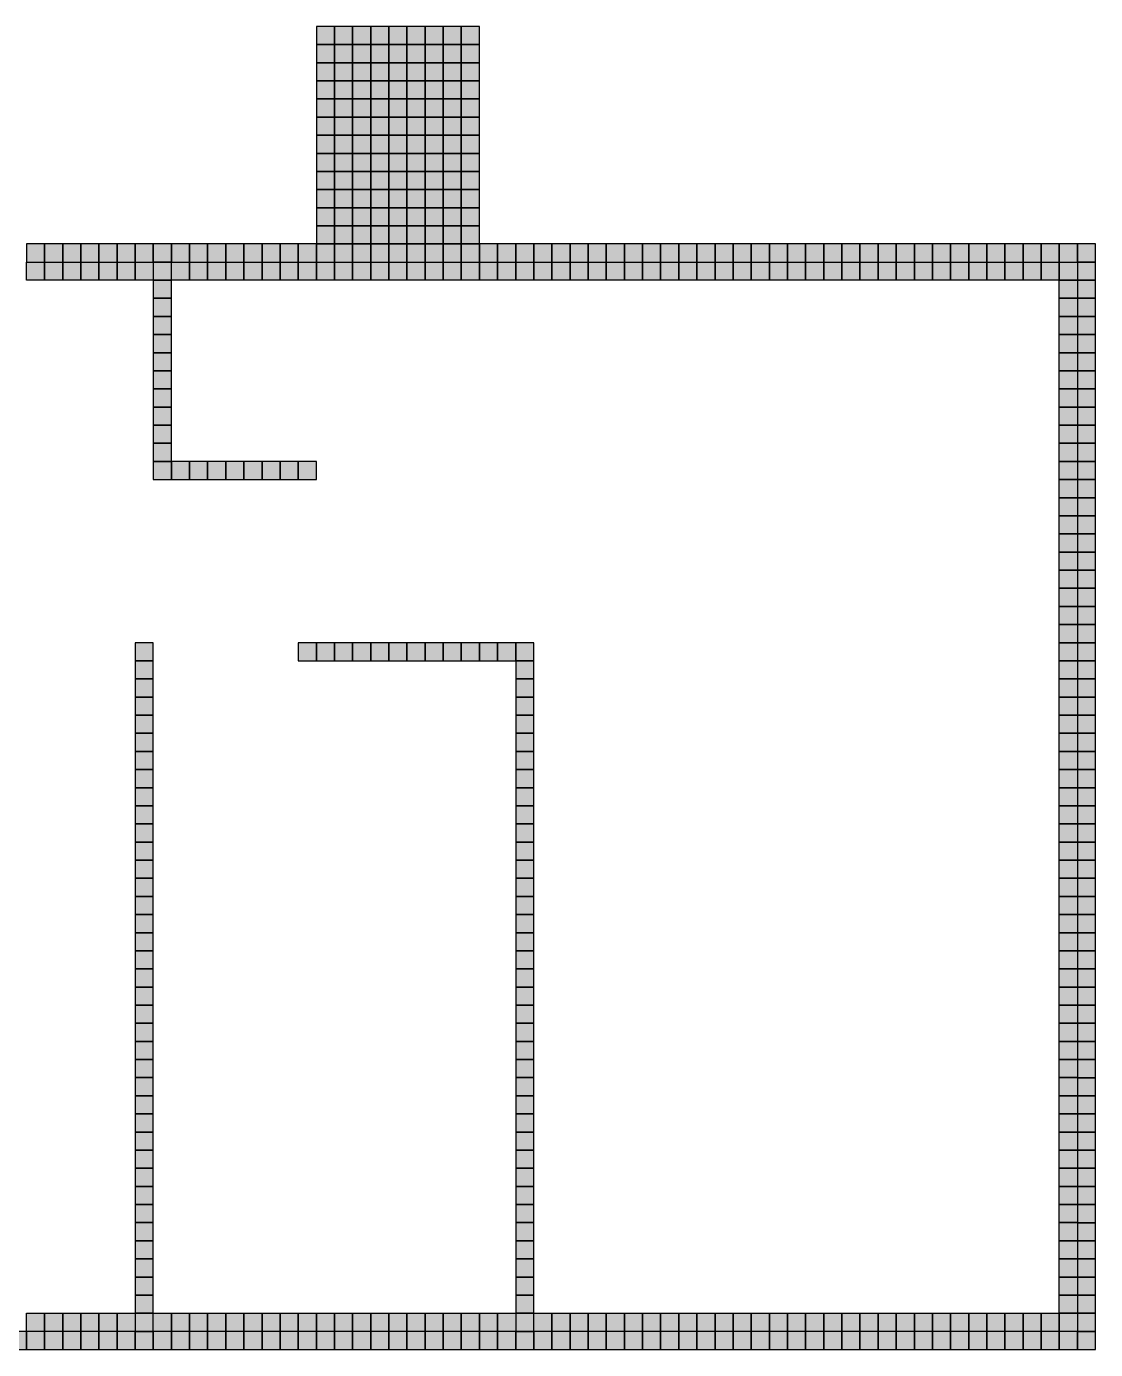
# Model space of a CAD drawing. Header units: inches. Extents: x 0.1 to 10.3, y 1 to 8.3.
# Drawn here: x 4.44 to 10.34, y 1.02 to 8.32 of the extents above; entities that cross this region are included whole.
import ezdxf

# ---------------------------------------------------------------- set-up
doc = ezdxf.new("R2010")
doc.units = ezdxf.units.IN
doc.header["$MEASUREMENT"] = 0
doc.layers.add('GRILLA PIXEL', color=7, linetype='Continuous')

# ---------------------------------------------------------------- blocks, each defined once
blk = doc.blocks.new('0-255-255-31-Muro alto')
at = {"layer": 'GRILLA PIXEL', "true_color": 0xffff1f}
h = blk.add_hatch(color=2, dxfattribs=at)
h.dxf.hatch_style = 1
h.paths.add_polyline_path([(0, 0), (-0.1, 0), (-0.1, -0.1), (0, -0.1)])
blk.add_lwpolyline([(-0.1, 0), (-0.1, -0.1), (0, -0.1), (0, 0)], close=True)
blk = doc.blocks.new('0-203-204-205-Ventana principal')
at = {"layer": 'GRILLA PIXEL', "true_color": 0xcbcccd}
h = blk.add_hatch(color=254, dxfattribs=at)
h.dxf.hatch_style = 1
h.paths.add_polyline_path([(0, 0), (-0.1, 0), (-0.1, -0.1), (0, -0.1)])
blk.add_lwpolyline([(-0.1, 0), (-0.1, -0.1), (0, -0.1), (0, 0)], close=True)
blk = doc.blocks.new('0-5-68-255-Muro inicio conexion')
at = {"layer": 'GRILLA PIXEL', "true_color": 0x0544ff}
h = blk.add_hatch(color=160, dxfattribs=at)
h.dxf.hatch_style = 1
h.paths.add_polyline_path([(0, 0), (-0.1, 0), (-0.1, -0.1), (0, -0.1)])
blk.add_lwpolyline([(-0.1, 0), (-0.1, -0.1), (0, -0.1), (0, 0)], close=True)
blk = doc.blocks.new('0-63-149-253-Muro fichas extremo')
at = {"layer": 'GRILLA PIXEL', "true_color": 0x3f95fd}
h = blk.add_hatch(color=153, dxfattribs=at)
h.dxf.hatch_style = 1
h.paths.add_polyline_path([(0, 0), (-0.1, 0), (-0.1, -0.1), (0, -0.1)])
blk.add_lwpolyline([(-0.1, 0), (-0.1, -0.1), (0, -0.1), (0, 0)], close=True)
blk = doc.blocks.new('1-125-217-63-auxiliar  ingresos')
at = {"layer": 'GRILLA PIXEL', "true_color": 0x7dd93f}
h = blk.add_hatch(color=83, dxfattribs=at)
h.dxf.hatch_style = 1
h.paths.add_polyline_path([(0, 0), (-0.1, 0), (-0.1, -0.1), (0, -0.1)])
blk.add_lwpolyline([(-0.1, 0), (-0.1, -0.1), (0, -0.1), (0, 0)], close=True)
blk = doc.blocks.new('0-255-31-255-Puerta ingreso')
at = {"layer": 'GRILLA PIXEL', "true_color": 0xff1fff}
h = blk.add_hatch(color=6, dxfattribs=at)
h.dxf.hatch_style = 1
h.paths.add_polyline_path([(0, 0), (-0.1, 0), (-0.1, -0.1), (0, -0.1)])
blk.add_lwpolyline([(-0.1, 0), (-0.1, -0.1), (0, -0.1), (0, 0)], close=True)
blk = doc.blocks.new('0-41-168-149-Muro sanitario')
at = {"layer": 'GRILLA PIXEL', "true_color": 0x29a895}
h = blk.add_hatch(color=135, dxfattribs=at)
h.dxf.hatch_style = 1
h.paths.add_polyline_path([(0, 0), (-0.1, 0), (-0.1, -0.1), (0, -0.1)])
blk.add_lwpolyline([(-0.1, 0), (-0.1, -0.1), (0, -0.1), (0, 0)], close=True)
blk = doc.blocks.new('0-3-160-22-Ventana comun')
at = {"layer": 'GRILLA PIXEL', "true_color": 0x03a016}
h = blk.add_hatch(color=104, dxfattribs=at)
h.dxf.hatch_style = 1
h.paths.add_polyline_path([(0, 0), (-0.1, 0), (-0.1, -0.1), (0, -0.1)])
blk.add_lwpolyline([(-0.1, 0), (-0.1, -0.1), (0, -0.1), (0, 0)], close=True)
blk = doc.blocks.new('1-99-100-102-auxiliar lado interno')
at = {"lineweight": 70, "true_color": 0x636466}
h = blk.add_hatch(color=251, dxfattribs=at)
h.dxf.hatch_style = 1
h.paths.add_polyline_path([(-0.1, -0.1), (-0.1, 0), (0, 0), (0, -0.1)])
blk.add_lwpolyline([(0, 0), (0, -0.1), (-0.1, -0.1), (-0.1, 0)], close=True)
blk = doc.blocks.new('pixel extremo ventana')
h = blk.add_hatch(color=136)
h.dxf.hatch_style = 1
h.paths.add_polyline_path([(0, 0), (-0.1, 0), (-0.1, -0.1), (0, -0.1)])
blk.add_lwpolyline([(-0.1, 0), (-0.1, -0.1), (0, -0.1), (0, 0)], close=True)
blk = doc.blocks.new('0-0-28-112-Muro auxiliar fichas esquinas')
at = {"layer": 'GRILLA PIXEL', "true_color": 0x001c70}
h = blk.add_hatch(color=166, dxfattribs=at)
h.dxf.hatch_style = 1
h.paths.add_polyline_path([(0, 0), (-0.1, 0), (-0.1, -0.1), (0, -0.1)])
blk.add_lwpolyline([(-0.1, 0), (-0.1, -0.1), (0, -0.1), (0, 0)], close=True)

msp = doc.modelspace()

# ---------------------------------------------------------------- block references
for name, p in [('1-125-217-63-auxiliar  ingresos', (6.1448, 8.3163)), ('1-125-217-63-auxiliar  ingresos', (6.2448, 8.3163)), ('1-125-217-63-auxiliar  ingresos', (6.3448, 8.3163)), ('1-125-217-63-auxiliar  ingresos', (6.4448, 8.3163)), ('1-125-217-63-auxiliar  ingresos', (6.5448, 8.3163)), ('1-125-217-63-auxiliar  ingresos', (6.6448, 8.3163)), ('1-125-217-63-auxiliar  ingresos', (6.7448, 8.3163)), ('1-125-217-63-auxiliar  ingresos', (6.8448, 8.3163)), ('1-125-217-63-auxiliar  ingresos', (6.9448, 8.3163)), ('1-125-217-63-auxiliar  ingresos', (6.1448, 8.2163)), ('1-125-217-63-auxiliar  ingresos', (6.2448, 8.2163)), ('1-125-217-63-auxiliar  ingresos', (6.3448, 8.2163)), ('1-125-217-63-auxiliar  ingresos', (6.4448, 8.2163)), ('1-125-217-63-auxiliar  ingresos', (6.5448, 8.2163)), ('1-125-217-63-auxiliar  ingresos', (6.6448, 8.2163)), ('1-125-217-63-auxiliar  ingresos', (6.7448, 8.2163)), ('1-125-217-63-auxiliar  ingresos', (6.8448, 8.2163)), ('1-125-217-63-auxiliar  ingresos', (6.9448, 8.2163)), ('1-125-217-63-auxiliar  ingresos', (6.1448, 8.1163)), ('1-125-217-63-auxiliar  ingresos', (6.2448, 8.1163)), ('1-125-217-63-auxiliar  ingresos', (6.3448, 8.1163)), ('1-125-217-63-auxiliar  ingresos', (6.4448, 8.1163)), ('1-125-217-63-auxiliar  ingresos', (6.5448, 8.1163)), ('1-125-217-63-auxiliar  ingresos', (6.6448, 8.1163)), ('1-125-217-63-auxiliar  ingresos', (6.7448, 8.1163)), ('1-125-217-63-auxiliar  ingresos', (6.8448, 8.1163)), ('1-125-217-63-auxiliar  ingresos', (6.9448, 8.1163)), ('1-125-217-63-auxiliar  ingresos', (6.1448, 8.0163)), ('1-125-217-63-auxiliar  ingresos', (6.2448, 8.0163)), ('1-125-217-63-auxiliar  ingresos', (6.3448, 8.0163)), ('1-125-217-63-auxiliar  ingresos', (6.4448, 8.0163)), ('1-125-217-63-auxiliar  ingresos', (6.5448, 8.0163)), ('1-125-217-63-auxiliar  ingresos', (6.6448, 8.0163)), ('1-125-217-63-auxiliar  ingresos', (6.7448, 8.0163)), ('1-125-217-63-auxiliar  ingresos', (6.8448, 8.0163)), ('1-125-217-63-auxiliar  ingresos', (6.9448, 8.0163)), ('1-125-217-63-auxiliar  ingresos', (6.1448, 7.9163)), ('1-125-217-63-auxiliar  ingresos', (6.2448, 7.9163)), ('1-125-217-63-auxiliar  ingresos', (6.3448, 7.9163)), ('1-125-217-63-auxiliar  ingresos', (6.4448, 7.9163)), ('1-125-217-63-auxiliar  ingresos', (6.5448, 7.9163)), ('1-125-217-63-auxiliar  ingresos', (6.6448, 7.9163)), ('1-125-217-63-auxiliar  ingresos', (6.7448, 7.9163)), ('1-125-217-63-auxiliar  ingresos', (6.8448, 7.9163)), ('1-125-217-63-auxiliar  ingresos', (6.9448, 7.9163)), ('1-125-217-63-auxiliar  ingresos', (6.1448, 7.8163)), ('1-125-217-63-auxiliar  ingresos', (6.2448, 7.8163)), ('1-125-217-63-auxiliar  ingresos', (6.3448, 7.8163)), ('1-125-217-63-auxiliar  ingresos', (6.4448, 7.8163)), ('1-125-217-63-auxiliar  ingresos', (6.5448, 7.8163)), ('1-125-217-63-auxiliar  ingresos', (6.6448, 7.8163)), ('1-125-217-63-auxiliar  ingresos', (6.7448, 7.8163)), ('1-125-217-63-auxiliar  ingresos', (6.8448, 7.8163)), ('1-125-217-63-auxiliar  ingresos', (6.9448, 7.8163)), ('1-125-217-63-auxiliar  ingresos', (6.1448, 7.7163)), ('1-125-217-63-auxiliar  ingresos', (6.2448, 7.7163)), ('1-125-217-63-auxiliar  ingresos', (6.3448, 7.7163)), ('1-125-217-63-auxiliar  ingresos', (6.4448, 7.7163)), ('1-125-217-63-auxiliar  ingresos', (6.5448, 7.7163)), ('1-125-217-63-auxiliar  ingresos', (6.6448, 7.7163)), ('1-125-217-63-auxiliar  ingresos', (6.7448, 7.7163)), ('1-125-217-63-auxiliar  ingresos', (6.8448, 7.7163)), ('1-125-217-63-auxiliar  ingresos', (6.9448, 7.7163)), ('1-125-217-63-auxiliar  ingresos', (6.1448, 7.6163)), ('1-125-217-63-auxiliar  ingresos', (6.2448, 7.6163)), ('1-125-217-63-auxiliar  ingresos', (6.3448, 7.6163)), ('1-125-217-63-auxiliar  ingresos', (6.4448, 7.6163)), ('1-125-217-63-auxiliar  ingresos', (6.5448, 7.6163)), ('1-125-217-63-auxiliar  ingresos', (6.6448, 7.6163)), ('1-125-217-63-auxiliar  ingresos', (6.7448, 7.6163)), ('1-125-217-63-auxiliar  ingresos', (6.8448, 7.6163)), ('1-125-217-63-auxiliar  ingresos', (6.9448, 7.6163)), ('1-125-217-63-auxiliar  ingresos', (6.1448, 7.5163)), ('1-125-217-63-auxiliar  ingresos', (6.2448, 7.5163)), ('1-125-217-63-auxiliar  ingresos', (6.3448, 7.5163)), ('1-125-217-63-auxiliar  ingresos', (6.4448, 7.5163)), ('1-125-217-63-auxiliar  ingresos', (6.5448, 7.5163)), ('1-125-217-63-auxiliar  ingresos', (6.6448, 7.5163)), ('1-125-217-63-auxiliar  ingresos', (6.7448, 7.5163)), ('1-125-217-63-auxiliar  ingresos', (6.8448, 7.5163)), ('1-125-217-63-auxiliar  ingresos', (6.9448, 7.5163)), ('1-125-217-63-auxiliar  ingresos', (6.1448, 7.4163)), ('1-125-217-63-auxiliar  ingresos', (6.2448, 7.4163)), ('1-125-217-63-auxiliar  ingresos', (6.3448, 7.4163)), ('1-125-217-63-auxiliar  ingresos', (6.4448, 7.4163)), ('1-125-217-63-auxiliar  ingresos', (6.5448, 7.4163)), ('1-125-217-63-auxiliar  ingresos', (6.6448, 7.4163)), ('1-125-217-63-auxiliar  ingresos', (6.7448, 7.4163)), ('1-125-217-63-auxiliar  ingresos', (6.8448, 7.4163)), ('1-125-217-63-auxiliar  ingresos', (6.9448, 7.4163)), ('1-125-217-63-auxiliar  ingresos', (6.1448, 7.3163)), ('1-125-217-63-auxiliar  ingresos', (6.2448, 7.3163)), ('1-125-217-63-auxiliar  ingresos', (6.3448, 7.3163)), ('1-125-217-63-auxiliar  ingresos', (6.4448, 7.3163)), ('1-125-217-63-auxiliar  ingresos', (6.5448, 7.3163)), ('1-125-217-63-auxiliar  ingresos', (6.6448, 7.3163)), ('1-125-217-63-auxiliar  ingresos', (6.7448, 7.3163)), ('1-125-217-63-auxiliar  ingresos', (6.8448, 7.3163)), ('1-125-217-63-auxiliar  ingresos', (6.9448, 7.3163)), ('1-125-217-63-auxiliar  ingresos', (6.1448, 7.2163)), ('1-125-217-63-auxiliar  ingresos', (6.2448, 7.2163)), ('1-125-217-63-auxiliar  ingresos', (6.3448, 7.2163)), ('1-125-217-63-auxiliar  ingresos', (6.4448, 7.2163)), ('1-125-217-63-auxiliar  ingresos', (6.5448, 7.2163)), ('1-125-217-63-auxiliar  ingresos', (6.6448, 7.2163)), ('1-125-217-63-auxiliar  ingresos', (6.7448, 7.2163)), ('1-125-217-63-auxiliar  ingresos', (6.8448, 7.2163)), ('1-125-217-63-auxiliar  ingresos', (6.9448, 7.2163)), ('0-255-255-31-Muro alto', (4.5448, 7.1163)), ('0-255-255-31-Muro alto', (4.6448, 7.1163)), ('0-255-255-31-Muro alto', (4.7448, 7.1163)), ('0-255-255-31-Muro alto', (4.8448, 7.1163)), ('0-255-255-31-Muro alto', (4.9448, 7.1163)), ('0-255-255-31-Muro alto', (5.0448, 7.1163)), ('0-255-255-31-Muro alto', (5.1448, 7.1163)), ('0-255-255-31-Muro alto', (5.2448, 7.1163)), ('0-255-255-31-Muro alto', (5.3448, 7.1163)), ('0-255-255-31-Muro alto', (5.4448, 7.1163)), ('0-255-255-31-Muro alto', (5.5448, 7.1163)), ('0-255-255-31-Muro alto', (5.6448, 7.1163)), ('0-255-255-31-Muro alto', (5.7448, 7.1163)), ('0-255-255-31-Muro alto', (5.8448, 7.1163)), ('0-255-255-31-Muro alto', (5.9448, 7.1163)), ('0-255-255-31-Muro alto', (6.0448, 7.1163)), ('0-255-31-255-Puerta ingreso', (6.1448, 7.1163)), ('0-255-31-255-Puerta ingreso', (6.2448, 7.1163)), ('0-255-31-255-Puerta ingreso', (6.3448, 7.1163)), ('0-255-31-255-Puerta ingreso', (6.4448, 7.1163)), ('0-255-31-255-Puerta ingreso', (6.5448, 7.1163)), ('0-255-31-255-Puerta ingreso', (6.6448, 7.1163)), ('0-255-31-255-Puerta ingreso', (6.7448, 7.1163)), ('0-255-31-255-Puerta ingreso', (6.8448, 7.1163)), ('0-255-31-255-Puerta ingreso', (6.9448, 7.1163)), ('0-255-255-31-Muro alto', (7.0448, 7.1163)), ('0-255-255-31-Muro alto', (7.1448, 7.1163)), ('0-255-255-31-Muro alto', (7.2448, 7.1163)), ('0-255-255-31-Muro alto', (7.3448, 7.1163)), ('0-255-255-31-Muro alto', (7.4448, 7.1163)), ('0-255-255-31-Muro alto', (7.5448, 7.1163)), ('0-255-255-31-Muro alto', (7.6448, 7.1163)), ('0-255-255-31-Muro alto', (7.7448, 7.1163)), ('0-255-255-31-Muro alto', (7.8448, 7.1163)), ('0-255-255-31-Muro alto', (7.9448, 7.1163)), ('0-255-255-31-Muro alto', (8.0448, 7.1163)), ('0-255-255-31-Muro alto', (8.1448, 7.1163)), ('0-255-255-31-Muro alto', (8.2448, 7.1163)), ('0-255-255-31-Muro alto', (8.3448, 7.1163)), ('0-255-255-31-Muro alto', (8.4448, 7.1163)), ('0-255-255-31-Muro alto', (8.5448, 7.1163)), ('0-255-255-31-Muro alto', (8.6448, 7.1163)), ('0-41-168-149-Muro sanitario', (8.7448, 7.1163)), ('0-41-168-149-Muro sanitario', (8.8448, 7.1163)), ('0-41-168-149-Muro sanitario', (8.9448, 7.1163)), ('0-41-168-149-Muro sanitario', (9.0448, 7.1163)), ('0-41-168-149-Muro sanitario', (9.1448, 7.1163)), ('0-41-168-149-Muro sanitario', (9.2448, 7.1163)), ('0-41-168-149-Muro sanitario', (9.3448, 7.1163)), ('0-41-168-149-Muro sanitario', (9.4448, 7.1163)), ('0-41-168-149-Muro sanitario', (9.5448, 7.1163)), ('0-41-168-149-Muro sanitario', (9.6448, 7.1163)), ('0-41-168-149-Muro sanitario', (9.7448, 7.1163)), ('0-41-168-149-Muro sanitario', (9.8448, 7.1163)), ('0-41-168-149-Muro sanitario', (9.9448, 7.1163)), ('0-41-168-149-Muro sanitario', (10.0448, 7.1163)), ('0-41-168-149-Muro sanitario', (10.1448, 7.1163)), ('0-41-168-149-Muro sanitario', (10.2448, 7.1163)), ('0-5-68-255-Muro inicio conexion', (10.3448, 7.1163)), ('1-99-100-102-auxiliar lado interno', (4.5448, 7.0163)), ('1-99-100-102-auxiliar lado interno', (4.6448, 7.0163)), ('1-99-100-102-auxiliar lado interno', (4.7448, 7.0163)), ('1-99-100-102-auxiliar lado interno', (4.8448, 7.0163)), ('1-99-100-102-auxiliar lado interno', (4.9448, 7.0163)), ('1-99-100-102-auxiliar lado interno', (5.0448, 7.0163)), ('1-99-100-102-auxiliar lado interno', (5.1448, 7.0163)), ('0-255-255-31-Muro alto', (5.2448, 7.0163)), ('1-99-100-102-auxiliar lado interno', (5.3448, 7.0163)), ('1-99-100-102-auxiliar lado interno', (5.4448, 7.0163)), ('1-99-100-102-auxiliar lado interno', (5.5448, 7.0163)), ('1-99-100-102-auxiliar lado interno', (5.6448, 7.0163)), ('1-99-100-102-auxiliar lado interno', (5.7448, 7.0163)), ('1-99-100-102-auxiliar lado interno', (5.8448, 7.0163)), ('1-99-100-102-auxiliar lado interno', (5.9448, 7.0163)), ('1-99-100-102-auxiliar lado interno', (6.0448, 7.0163)), ('1-99-100-102-auxiliar lado interno', (6.1448, 7.0163)), ('1-99-100-102-auxiliar lado interno', (6.2448, 7.0163)), ('1-99-100-102-auxiliar lado interno', (6.3448, 7.0163)), ('1-99-100-102-auxiliar lado interno', (6.4448, 7.0163)), ('1-99-100-102-auxiliar lado interno', (6.5448, 7.0163)), ('1-99-100-102-auxiliar lado interno', (6.6448, 7.0163)), ('1-99-100-102-auxiliar lado interno', (6.7448, 7.0163)), ('1-99-100-102-auxiliar lado interno', (6.8448, 7.0163)), ('1-99-100-102-auxiliar lado interno', (6.9448, 7.0163)), ('1-99-100-102-auxiliar lado interno', (7.0448, 7.0163)), ('1-99-100-102-auxiliar lado interno', (7.1448, 7.0163)), ('1-99-100-102-auxiliar lado interno', (7.2448, 7.0163)), ('1-99-100-102-auxiliar lado interno', (7.3448, 7.0163)), ('1-99-100-102-auxiliar lado interno', (7.4448, 7.0163)), ('1-99-100-102-auxiliar lado interno', (7.5448, 7.0163)), ('1-99-100-102-auxiliar lado interno', (7.6448, 7.0163)), ('1-99-100-102-auxiliar lado interno', (7.7448, 7.0163)), ('1-99-100-102-auxiliar lado interno', (7.8448, 7.0163)), ('1-99-100-102-auxiliar lado interno', (7.9448, 7.0163)), ('1-99-100-102-auxiliar lado interno', (8.0448, 7.0163)), ('1-99-100-102-auxiliar lado interno', (8.1448, 7.0163)), ('1-99-100-102-auxiliar lado interno', (8.2448, 7.0163)), ('1-99-100-102-auxiliar lado interno', (8.3448, 7.0163)), ('1-99-100-102-auxiliar lado interno', (8.4448, 7.0163)), ('1-99-100-102-auxiliar lado interno', (8.5448, 7.0163)), ('1-99-100-102-auxiliar lado interno', (8.6448, 7.0163)), ('1-99-100-102-auxiliar lado interno', (8.7448, 7.0163)), ('1-99-100-102-auxiliar lado interno', (8.8448, 7.0163)), ('1-99-100-102-auxiliar lado interno', (8.9448, 7.0163)), ('1-99-100-102-auxiliar lado interno', (9.0448, 7.0163)), ('1-99-100-102-auxiliar lado interno', (9.1448, 7.0163)), ('1-99-100-102-auxiliar lado interno', (9.2448, 7.0163)), ('1-99-100-102-auxiliar lado interno', (9.3448, 7.0163)), ('1-99-100-102-auxiliar lado interno', (9.4448, 7.0163)), ('1-99-100-102-auxiliar lado interno', (9.5448, 7.0163)), ('1-99-100-102-auxiliar lado interno', (9.6448, 7.0163)), ('1-99-100-102-auxiliar lado interno', (9.7448, 7.0163)), ('1-99-100-102-auxiliar lado interno', (9.8448, 7.0163)), ('1-99-100-102-auxiliar lado interno', (9.9448, 7.0163)), ('1-99-100-102-auxiliar lado interno', (10.0448, 7.0163)), ('1-99-100-102-auxiliar lado interno', (10.1448, 7.0163)), ('1-99-100-102-auxiliar lado interno', (10.2448, 7.0163)), ('0-5-68-255-Muro inicio conexion', (10.3448, 7.0163)), ('0-255-255-31-Muro alto', (5.2448, 6.9163)), ('1-99-100-102-auxiliar lado interno', (10.2448, 6.9163)), ('0-63-149-253-Muro fichas extremo', (10.3448, 6.9163)), ('0-255-255-31-Muro alto', (5.2448, 6.8163)), ('1-99-100-102-auxiliar lado interno', (10.2448, 6.8163)), ('0-255-255-31-Muro alto', (10.3448, 6.8163)), ('0-255-255-31-Muro alto', (5.2448, 6.7163)), ('1-99-100-102-auxiliar lado interno', (10.2448, 6.7163)), ('0-255-255-31-Muro alto', (10.3448, 6.7163)), ('0-255-255-31-Muro alto', (5.2448, 6.6163)), ('1-99-100-102-auxiliar lado interno', (10.2448, 6.6163)), ('0-255-255-31-Muro alto', (10.3448, 6.6163)), ('0-255-255-31-Muro alto', (5.2448, 6.5163)), ('1-99-100-102-auxiliar lado interno', (10.2448, 6.5163)), ('0-255-255-31-Muro alto', (10.3448, 6.5163)), ('0-255-255-31-Muro alto', (5.2448, 6.4163)), ('1-99-100-102-auxiliar lado interno', (10.2448, 6.4163)), ('0-255-255-31-Muro alto', (10.3448, 6.4163)), ('0-255-255-31-Muro alto', (5.2448, 6.3163)), ('1-99-100-102-auxiliar lado interno', (10.2448, 6.3163)), ('0-255-255-31-Muro alto', (10.3448, 6.3163)), ('0-255-255-31-Muro alto', (5.2448, 6.2163)), ('1-99-100-102-auxiliar lado interno', (10.2448, 6.2163)), ('0-255-255-31-Muro alto', (10.3448, 6.2163)), ('0-255-255-31-Muro alto', (5.2448, 6.1163)), ('1-99-100-102-auxiliar lado interno', (10.2448, 6.1163)), ('0-255-255-31-Muro alto', (10.3448, 6.1163)), ('0-255-255-31-Muro alto', (5.2448, 6.0163)), ('1-99-100-102-auxiliar lado interno', (10.2448, 6.0163)), ('0-255-255-31-Muro alto', (10.3448, 6.0163)), ('0-255-255-31-Muro alto', (5.2448, 5.9163)), ('0-255-255-31-Muro alto', (5.3448, 5.9163)), ('0-255-255-31-Muro alto', (5.4448, 5.9163)), ('0-255-255-31-Muro alto', (5.5448, 5.9163)), ('0-255-255-31-Muro alto', (5.6448, 5.9163)), ('0-255-255-31-Muro alto', (5.7448, 5.9163)), ('0-255-255-31-Muro alto', (5.8448, 5.9163)), ('0-255-255-31-Muro alto', (5.9448, 5.9163)), ('0-255-255-31-Muro alto', (6.0448, 5.9163)), ('1-99-100-102-auxiliar lado interno', (10.2448, 5.9163)), ('0-255-255-31-Muro alto', (10.3448, 5.9163)), ('1-99-100-102-auxiliar lado interno', (10.2448, 5.8163)), ('0-255-255-31-Muro alto', (10.3448, 5.8163)), ('1-99-100-102-auxiliar lado interno', (10.2448, 5.7163)), ('0-255-255-31-Muro alto', (10.3448, 5.7163)), ('1-99-100-102-auxiliar lado interno', (10.2448, 5.6163)), ('0-255-255-31-Muro alto', (10.3448, 5.6163)), ('1-99-100-102-auxiliar lado interno', (10.2448, 5.5163)), ('0-255-255-31-Muro alto', (10.3448, 5.5163)), ('1-99-100-102-auxiliar lado interno', (10.2448, 5.4163)), ('0-255-255-31-Muro alto', (10.3448, 5.4163)), ('1-99-100-102-auxiliar lado interno', (10.2448, 5.3163)), ('0-255-255-31-Muro alto', (10.3448, 5.3163)), ('1-99-100-102-auxiliar lado interno', (10.2448, 5.2163)), ('0-255-255-31-Muro alto', (10.3448, 5.2163)), ('1-99-100-102-auxiliar lado interno', (10.2448, 5.1163)), ('0-255-255-31-Muro alto', (10.3448, 5.1163)), ('1-99-100-102-auxiliar lado interno', (10.2448, 5.0163)), ('0-255-255-31-Muro alto', (10.3448, 5.0163)), ('0-255-255-31-Muro alto', (5.1448, 4.9164)), ('0-255-255-31-Muro alto', (6.0448, 4.9164)), ('0-255-255-31-Muro alto', (6.1448, 4.9164)), ('0-255-255-31-Muro alto', (6.2448, 4.9164)), ('0-255-255-31-Muro alto', (6.3448, 4.9164)), ('0-255-255-31-Muro alto', (6.4448, 4.9164)), ('0-255-255-31-Muro alto', (6.5448, 4.9164)), ('0-255-255-31-Muro alto', (6.6448, 4.9164)), ('0-255-255-31-Muro alto', (6.7448, 4.9164)), ('0-255-255-31-Muro alto', (6.8448, 4.9164)), ('0-255-255-31-Muro alto', (6.9448, 4.9164)), ('0-255-255-31-Muro alto', (7.0448, 4.9164)), ('0-255-255-31-Muro alto', (7.1448, 4.9164)), ('0-255-255-31-Muro alto', (7.2448, 4.9164)), ('1-99-100-102-auxiliar lado interno', (10.2448, 4.9163)), ('0-255-255-31-Muro alto', (10.3448, 4.9163)), ('0-255-255-31-Muro alto', (5.1448, 4.8164)), ('0-255-255-31-Muro alto', (7.2448, 4.8164)), ('1-99-100-102-auxiliar lado interno', (10.2448, 4.8163)), ('0-255-255-31-Muro alto', (10.3448, 4.8163)), ('0-255-255-31-Muro alto', (5.1448, 4.7164)), ('0-255-255-31-Muro alto', (7.2448, 4.7164)), ('1-99-100-102-auxiliar lado interno', (10.2448, 4.7163)), ('0-255-255-31-Muro alto', (10.3448, 4.7163)), ('0-255-255-31-Muro alto', (5.1448, 4.6164)), ('0-255-255-31-Muro alto', (7.2448, 4.6164)), ('1-99-100-102-auxiliar lado interno', (10.2448, 4.6163)), ('0-255-255-31-Muro alto', (10.3448, 4.6163)), ('0-255-255-31-Muro alto', (5.1448, 4.5164)), ('0-255-255-31-Muro alto', (7.2448, 4.5164)), ('1-99-100-102-auxiliar lado interno', (10.2448, 4.5163)), ('0-255-255-31-Muro alto', (10.3448, 4.5163)), ('0-255-255-31-Muro alto', (5.1448, 4.4164)), ('0-255-255-31-Muro alto', (7.2448, 4.4164)), ('1-99-100-102-auxiliar lado interno', (10.2448, 4.4163)), ('0-255-255-31-Muro alto', (10.3448, 4.4163)), ('0-255-255-31-Muro alto', (5.1448, 4.3164)), ('0-255-255-31-Muro alto', (7.2448, 4.3164)), ('1-99-100-102-auxiliar lado interno', (10.2448, 4.3163)), ('0-255-255-31-Muro alto', (10.3448, 4.3163)), ('0-255-255-31-Muro alto', (5.1448, 4.2164)), ('0-255-255-31-Muro alto', (7.2448, 4.2164)), ('1-99-100-102-auxiliar lado interno', (10.2448, 4.2163)), ('0-255-255-31-Muro alto', (10.3448, 4.2163)), ('0-255-255-31-Muro alto', (5.1448, 4.1164)), ('0-255-255-31-Muro alto', (7.2448, 4.1164)), ('1-99-100-102-auxiliar lado interno', (10.2448, 4.1163)), ('0-255-255-31-Muro alto', (10.3448, 4.1163)), ('0-255-255-31-Muro alto', (5.1448, 4.0164)), ('0-255-255-31-Muro alto', (7.2448, 4.0164)), ('1-99-100-102-auxiliar lado interno', (10.2448, 4.0163)), ('0-255-255-31-Muro alto', (10.3448, 4.0163)), ('0-255-255-31-Muro alto', (5.1448, 3.9164)), ('0-255-255-31-Muro alto', (7.2448, 3.9164)), ('1-99-100-102-auxiliar lado interno', (10.2448, 3.9163)), ('0-255-255-31-Muro alto', (10.3448, 3.9163)), ('0-255-255-31-Muro alto', (5.1448, 3.8164)), ('0-255-255-31-Muro alto', (7.2448, 3.8164)), ('1-99-100-102-auxiliar lado interno', (10.2448, 3.8163)), ('0-255-255-31-Muro alto', (10.3448, 3.8163)), ('0-255-255-31-Muro alto', (5.1448, 3.7164)), ('0-255-255-31-Muro alto', (7.2448, 3.7164)), ('1-99-100-102-auxiliar lado interno', (10.2448, 3.7163)), ('0-255-255-31-Muro alto', (10.3448, 3.7163)), ('0-255-255-31-Muro alto', (5.1448, 3.6164)), ('0-255-255-31-Muro alto', (7.2448, 3.6164)), ('1-99-100-102-auxiliar lado interno', (10.2448, 3.6163)), ('0-255-255-31-Muro alto', (10.3448, 3.6163)), ('0-255-255-31-Muro alto', (5.1448, 3.5164)), ('0-255-255-31-Muro alto', (7.2448, 3.5164)), ('1-99-100-102-auxiliar lado interno', (10.2448, 3.5163)), ('0-255-255-31-Muro alto', (10.3448, 3.5163)), ('0-255-255-31-Muro alto', (5.1448, 3.4164)), ('0-255-255-31-Muro alto', (7.2448, 3.4164)), ('1-99-100-102-auxiliar lado interno', (10.2448, 3.4163)), ('0-255-255-31-Muro alto', (10.3448, 3.4163)), ('0-255-255-31-Muro alto', (5.1448, 3.3164)), ('0-255-255-31-Muro alto', (7.2448, 3.3164)), ('1-99-100-102-auxiliar lado interno', (10.2448, 3.3163)), ('0-255-255-31-Muro alto', (10.3448, 3.3163)), ('0-255-255-31-Muro alto', (5.1448, 3.2164)), ('0-255-255-31-Muro alto', (7.2448, 3.2164)), ('1-99-100-102-auxiliar lado interno', (10.2448, 3.2163)), ('0-255-255-31-Muro alto', (10.3448, 3.2163)), ('0-255-255-31-Muro alto', (5.1448, 3.1164)), ('0-255-255-31-Muro alto', (7.2448, 3.1164)), ('1-99-100-102-auxiliar lado interno', (10.2448, 3.1164)), ('0-255-255-31-Muro alto', (10.3448, 3.1163)), ('0-255-255-31-Muro alto', (5.1448, 3.0164)), ('0-255-255-31-Muro alto', (7.2448, 3.0164)), ('1-99-100-102-auxiliar lado interno', (10.2448, 3.0164)), ('0-255-255-31-Muro alto', (10.3448, 3.0163)), ('0-255-255-31-Muro alto', (5.1448, 2.9164)), ('0-255-255-31-Muro alto', (7.2448, 2.9164)), ('1-99-100-102-auxiliar lado interno', (10.2448, 2.9164)), ('0-255-255-31-Muro alto', (10.3448, 2.9163)), ('0-255-255-31-Muro alto', (5.1448, 2.8164)), ('0-255-255-31-Muro alto', (7.2448, 2.8164)), ('1-99-100-102-auxiliar lado interno', (10.2448, 2.8164)), ('0-255-255-31-Muro alto', (10.3448, 2.8163)), ('0-255-255-31-Muro alto', (5.1448, 2.7164)), ('0-255-255-31-Muro alto', (7.2448, 2.7164)), ('1-99-100-102-auxiliar lado interno', (10.2448, 2.7164)), ('0-255-255-31-Muro alto', (10.3448, 2.7163)), ('0-255-255-31-Muro alto', (5.1448, 2.6164)), ('0-255-255-31-Muro alto', (7.2448, 2.6164)), ('1-99-100-102-auxiliar lado interno', (10.2448, 2.6164)), ('0-255-255-31-Muro alto', (10.3448, 2.6163)), ('0-255-255-31-Muro alto', (5.1448, 2.5164)), ('0-255-255-31-Muro alto', (7.2448, 2.5164)), ('1-99-100-102-auxiliar lado interno', (10.2448, 2.5164)), ('0-255-255-31-Muro alto', (10.3448, 2.5163)), ('0-255-255-31-Muro alto', (5.1448, 2.4164)), ('0-255-255-31-Muro alto', (7.2448, 2.4164)), ('1-99-100-102-auxiliar lado interno', (10.2448, 2.4164)), ('0-255-255-31-Muro alto', (10.3448, 2.4163)), ('0-255-255-31-Muro alto', (5.1448, 2.3164)), ('0-255-255-31-Muro alto', (7.2448, 2.3164)), ('1-99-100-102-auxiliar lado interno', (10.2448, 2.3164)), ('0-255-255-31-Muro alto', (10.3448, 2.3163)), ('0-255-255-31-Muro alto', (5.1448, 2.2164)), ('0-255-255-31-Muro alto', (7.2448, 2.2164)), ('1-99-100-102-auxiliar lado interno', (10.2448, 2.2164)), ('0-255-255-31-Muro alto', (10.3448, 2.2163)), ('0-255-255-31-Muro alto', (5.1448, 2.1164)), ('0-255-255-31-Muro alto', (7.2448, 2.1164)), ('1-99-100-102-auxiliar lado interno', (10.2448, 2.1164)), ('0-255-255-31-Muro alto', (10.3448, 2.1163)), ('0-255-255-31-Muro alto', (5.1448, 2.0164)), ('0-255-255-31-Muro alto', (7.2448, 2.0164)), ('1-99-100-102-auxiliar lado interno', (10.2448, 2.0164)), ('0-255-255-31-Muro alto', (10.3448, 2.0163)), ('0-255-255-31-Muro alto', (5.1448, 1.9164)), ('0-255-255-31-Muro alto', (7.2448, 1.9164)), ('1-99-100-102-auxiliar lado interno', (10.2448, 1.9164)), ('0-255-255-31-Muro alto', (10.3448, 1.9163)), ('0-255-255-31-Muro alto', (5.1448, 1.8164)), ('0-255-255-31-Muro alto', (7.2448, 1.8164)), ('1-99-100-102-auxiliar lado interno', (10.2448, 1.8164)), ('0-255-255-31-Muro alto', (10.3448, 1.8163)), ('0-255-255-31-Muro alto', (5.1448, 1.7164)), ('0-255-255-31-Muro alto', (7.2448, 1.7164)), ('1-99-100-102-auxiliar lado interno', (10.2448, 1.7164)), ('0-255-255-31-Muro alto', (10.3448, 1.7163)), ('0-255-255-31-Muro alto', (5.1448, 1.6164)), ('0-255-255-31-Muro alto', (7.2448, 1.6164)), ('1-99-100-102-auxiliar lado interno', (10.2448, 1.6164)), ('0-255-255-31-Muro alto', (10.3448, 1.6163)), ('0-255-255-31-Muro alto', (5.1448, 1.5164)), ('0-255-255-31-Muro alto', (7.2448, 1.5164)), ('1-99-100-102-auxiliar lado interno', (10.2448, 1.5164)), ('0-255-255-31-Muro alto', (10.3448, 1.5163)), ('0-255-255-31-Muro alto', (5.1448, 1.4164)), ('0-255-255-31-Muro alto', (7.2448, 1.4164)), ('1-99-100-102-auxiliar lado interno', (10.2448, 1.4164)), ('0-255-255-31-Muro alto', (10.3448, 1.4163)), ('0-255-255-31-Muro alto', (5.1448, 1.3164)), ('0-255-255-31-Muro alto', (7.2448, 1.3164)), ('1-99-100-102-auxiliar lado interno', (10.2448, 1.3164)), ('0-255-255-31-Muro alto', (10.3448, 1.3163)), ('1-99-100-102-auxiliar lado interno', (4.5448, 1.2164)), ('1-99-100-102-auxiliar lado interno', (4.6448, 1.2164)), ('1-99-100-102-auxiliar lado interno', (4.7448, 1.2164)), ('1-99-100-102-auxiliar lado interno', (4.8448, 1.2164)), ('1-99-100-102-auxiliar lado interno', (4.9448, 1.2164)), ('1-99-100-102-auxiliar lado interno', (5.0448, 1.2164)), ('0-255-255-31-Muro alto', (5.1448, 1.2164)), ('1-99-100-102-auxiliar lado interno', (5.2448, 1.2164)), ('1-99-100-102-auxiliar lado interno', (5.3448, 1.2164)), ('1-99-100-102-auxiliar lado interno', (5.4448, 1.2164)), ('1-99-100-102-auxiliar lado interno', (5.5448, 1.2164)), ('1-99-100-102-auxiliar lado interno', (5.6448, 1.2164)), ('1-99-100-102-auxiliar lado interno', (5.7448, 1.2164)), ('1-99-100-102-auxiliar lado interno', (5.8448, 1.2164)), ('1-99-100-102-auxiliar lado interno', (5.9448, 1.2164)), ('1-99-100-102-auxiliar lado interno', (6.0448, 1.2164)), ('1-99-100-102-auxiliar lado interno', (6.1448, 1.2164)), ('1-99-100-102-auxiliar lado interno', (6.2448, 1.2164)), ('1-99-100-102-auxiliar lado interno', (6.3448, 1.2164)), ('1-99-100-102-auxiliar lado interno', (6.4448, 1.2164)), ('1-99-100-102-auxiliar lado interno', (6.5448, 1.2164)), ('1-99-100-102-auxiliar lado interno', (6.6448, 1.2164)), ('1-99-100-102-auxiliar lado interno', (6.7448, 1.2164)), ('1-99-100-102-auxiliar lado interno', (6.8448, 1.2164)), ('1-99-100-102-auxiliar lado interno', (6.9448, 1.2164)), ('1-99-100-102-auxiliar lado interno', (7.0448, 1.2164)), ('1-99-100-102-auxiliar lado interno', (7.1448, 1.2164)), ('0-255-255-31-Muro alto', (7.2448, 1.2164)), ('1-99-100-102-auxiliar lado interno', (7.3448, 1.2164)), ('1-99-100-102-auxiliar lado interno', (7.4448, 1.2164)), ('1-99-100-102-auxiliar lado interno', (7.5448, 1.2164)), ('1-99-100-102-auxiliar lado interno', (7.6448, 1.2164)), ('1-99-100-102-auxiliar lado interno', (7.7448, 1.2164)), ('1-99-100-102-auxiliar lado interno', (7.8448, 1.2164)), ('1-99-100-102-auxiliar lado interno', (7.9448, 1.2164)), ('1-99-100-102-auxiliar lado interno', (8.0448, 1.2164)), ('1-99-100-102-auxiliar lado interno', (8.1448, 1.2164)), ('1-99-100-102-auxiliar lado interno', (8.2448, 1.2164)), ('1-99-100-102-auxiliar lado interno', (8.3448, 1.2164)), ('1-99-100-102-auxiliar lado interno', (8.4448, 1.2164)), ('1-99-100-102-auxiliar lado interno', (8.5448, 1.2164)), ('1-99-100-102-auxiliar lado interno', (8.6448, 1.2164)), ('1-99-100-102-auxiliar lado interno', (8.7448, 1.2164)), ('1-99-100-102-auxiliar lado interno', (8.8448, 1.2164)), ('1-99-100-102-auxiliar lado interno', (8.9448, 1.2164)), ('1-99-100-102-auxiliar lado interno', (9.0448, 1.2164)), ('1-99-100-102-auxiliar lado interno', (9.1448, 1.2164)), ('1-99-100-102-auxiliar lado interno', (9.2448, 1.2164)), ('1-99-100-102-auxiliar lado interno', (9.3448, 1.2164)), ('1-99-100-102-auxiliar lado interno', (9.4448, 1.2164)), ('1-99-100-102-auxiliar lado interno', (9.5448, 1.2164)), ('1-99-100-102-auxiliar lado interno', (9.6448, 1.2164)), ('1-99-100-102-auxiliar lado interno', (9.7448, 1.2164)), ('1-99-100-102-auxiliar lado interno', (9.8448, 1.2164)), ('1-99-100-102-auxiliar lado interno', (9.9448, 1.2164)), ('1-99-100-102-auxiliar lado interno', (10.0448, 1.2164)), ('1-99-100-102-auxiliar lado interno', (10.1448, 1.2164)), ('1-99-100-102-auxiliar lado interno', (10.2448, 1.2164)), ('0-0-28-112-Muro auxiliar fichas esquinas', (10.3448, 1.2164)), ('0-255-255-31-Muro alto', (4.4448, 1.1164)), ('0-255-255-31-Muro alto', (4.5448, 1.1164)), ('0-255-255-31-Muro alto', (4.6448, 1.1164)), ('0-255-255-31-Muro alto', (4.7448, 1.1164)), ('0-255-255-31-Muro alto', (4.8448, 1.1164)), ('0-255-255-31-Muro alto', (4.9448, 1.1164)), ('0-255-255-31-Muro alto', (5.0448, 1.1164)), ('0-255-255-31-Muro alto', (5.1448, 1.1164)), ('0-255-255-31-Muro alto', (5.2448, 1.1164)), ('0-255-255-31-Muro alto', (5.3448, 1.1164)), ('pixel extremo ventana', (5.4448, 1.1164)), ('0-3-160-22-Ventana comun', (5.5448, 1.1164)), ('0-3-160-22-Ventana comun', (5.6448, 1.1164)), ('0-3-160-22-Ventana comun', (5.7448, 1.1164)), ('0-3-160-22-Ventana comun', (5.8448, 1.1164)), ('0-3-160-22-Ventana comun', (5.9448, 1.1164)), ('0-3-160-22-Ventana comun', (6.0448, 1.1164)), ('0-3-160-22-Ventana comun', (6.1448, 1.1164)), ('0-3-160-22-Ventana comun', (6.2448, 1.1164)), ('0-3-160-22-Ventana comun', (6.3448, 1.1164)), ('pixel extremo ventana', (6.4448, 1.1164)), ('0-255-255-31-Muro alto', (6.5448, 1.1164)), ('0-255-255-31-Muro alto', (6.6448, 1.1164)), ('0-255-255-31-Muro alto', (6.7448, 1.1164)), ('0-255-255-31-Muro alto', (6.8448, 1.1164)), ('0-255-255-31-Muro alto', (6.9448, 1.1164)), ('0-255-255-31-Muro alto', (7.0448, 1.1164)), ('0-255-255-31-Muro alto', (7.1448, 1.1164)), ('0-255-255-31-Muro alto', (7.2448, 1.1164)), ('0-255-255-31-Muro alto', (7.3448, 1.1164)), ('0-255-255-31-Muro alto', (7.4448, 1.1164)), ('0-255-255-31-Muro alto', (7.5448, 1.1164)), ('0-255-255-31-Muro alto', (7.6448, 1.1164)), ('pixel extremo ventana', (7.7448, 1.1164)), ('0-203-204-205-Ventana principal', (7.8448, 1.1164)), ('0-203-204-205-Ventana principal', (7.9448, 1.1164)), ('0-203-204-205-Ventana principal', (8.0448, 1.1164)), ('0-203-204-205-Ventana principal', (8.1448, 1.1164)), ('0-203-204-205-Ventana principal', (8.2448, 1.1164)), ('0-203-204-205-Ventana principal', (8.3448, 1.1164)), ('0-203-204-205-Ventana principal', (8.4448, 1.1164)), ('0-203-204-205-Ventana principal', (8.5448, 1.1164)), ('0-203-204-205-Ventana principal', (8.6448, 1.1164)), ('0-203-204-205-Ventana principal', (8.7448, 1.1164)), ('0-203-204-205-Ventana principal', (8.8448, 1.1164)), ('0-203-204-205-Ventana principal', (8.9448, 1.1164)), ('0-203-204-205-Ventana principal', (9.0448, 1.1164)), ('0-203-204-205-Ventana principal', (9.1448, 1.1164)), ('0-203-204-205-Ventana principal', (9.2448, 1.1164)), ('0-203-204-205-Ventana principal', (9.3448, 1.1164)), ('0-203-204-205-Ventana principal', (9.4448, 1.1164)), ('0-203-204-205-Ventana principal', (9.5448, 1.1164)), ('0-203-204-205-Ventana principal', (9.6448, 1.1164)), ('0-203-204-205-Ventana principal', (9.7448, 1.1164)), ('0-203-204-205-Ventana principal', (9.8448, 1.1164)), ('pixel extremo ventana', (9.9448, 1.1164)), ('0-255-255-31-Muro alto', (10.0448, 1.1164)), ('0-255-255-31-Muro alto', (10.1448, 1.1164)), ('0-255-255-31-Muro alto', (10.2448, 1.1164)), ('0-0-28-112-Muro auxiliar fichas esquinas', (10.3448, 1.1164))]:
    msp.add_blockref(name, p)

doc.saveas('drawing.dxf')
